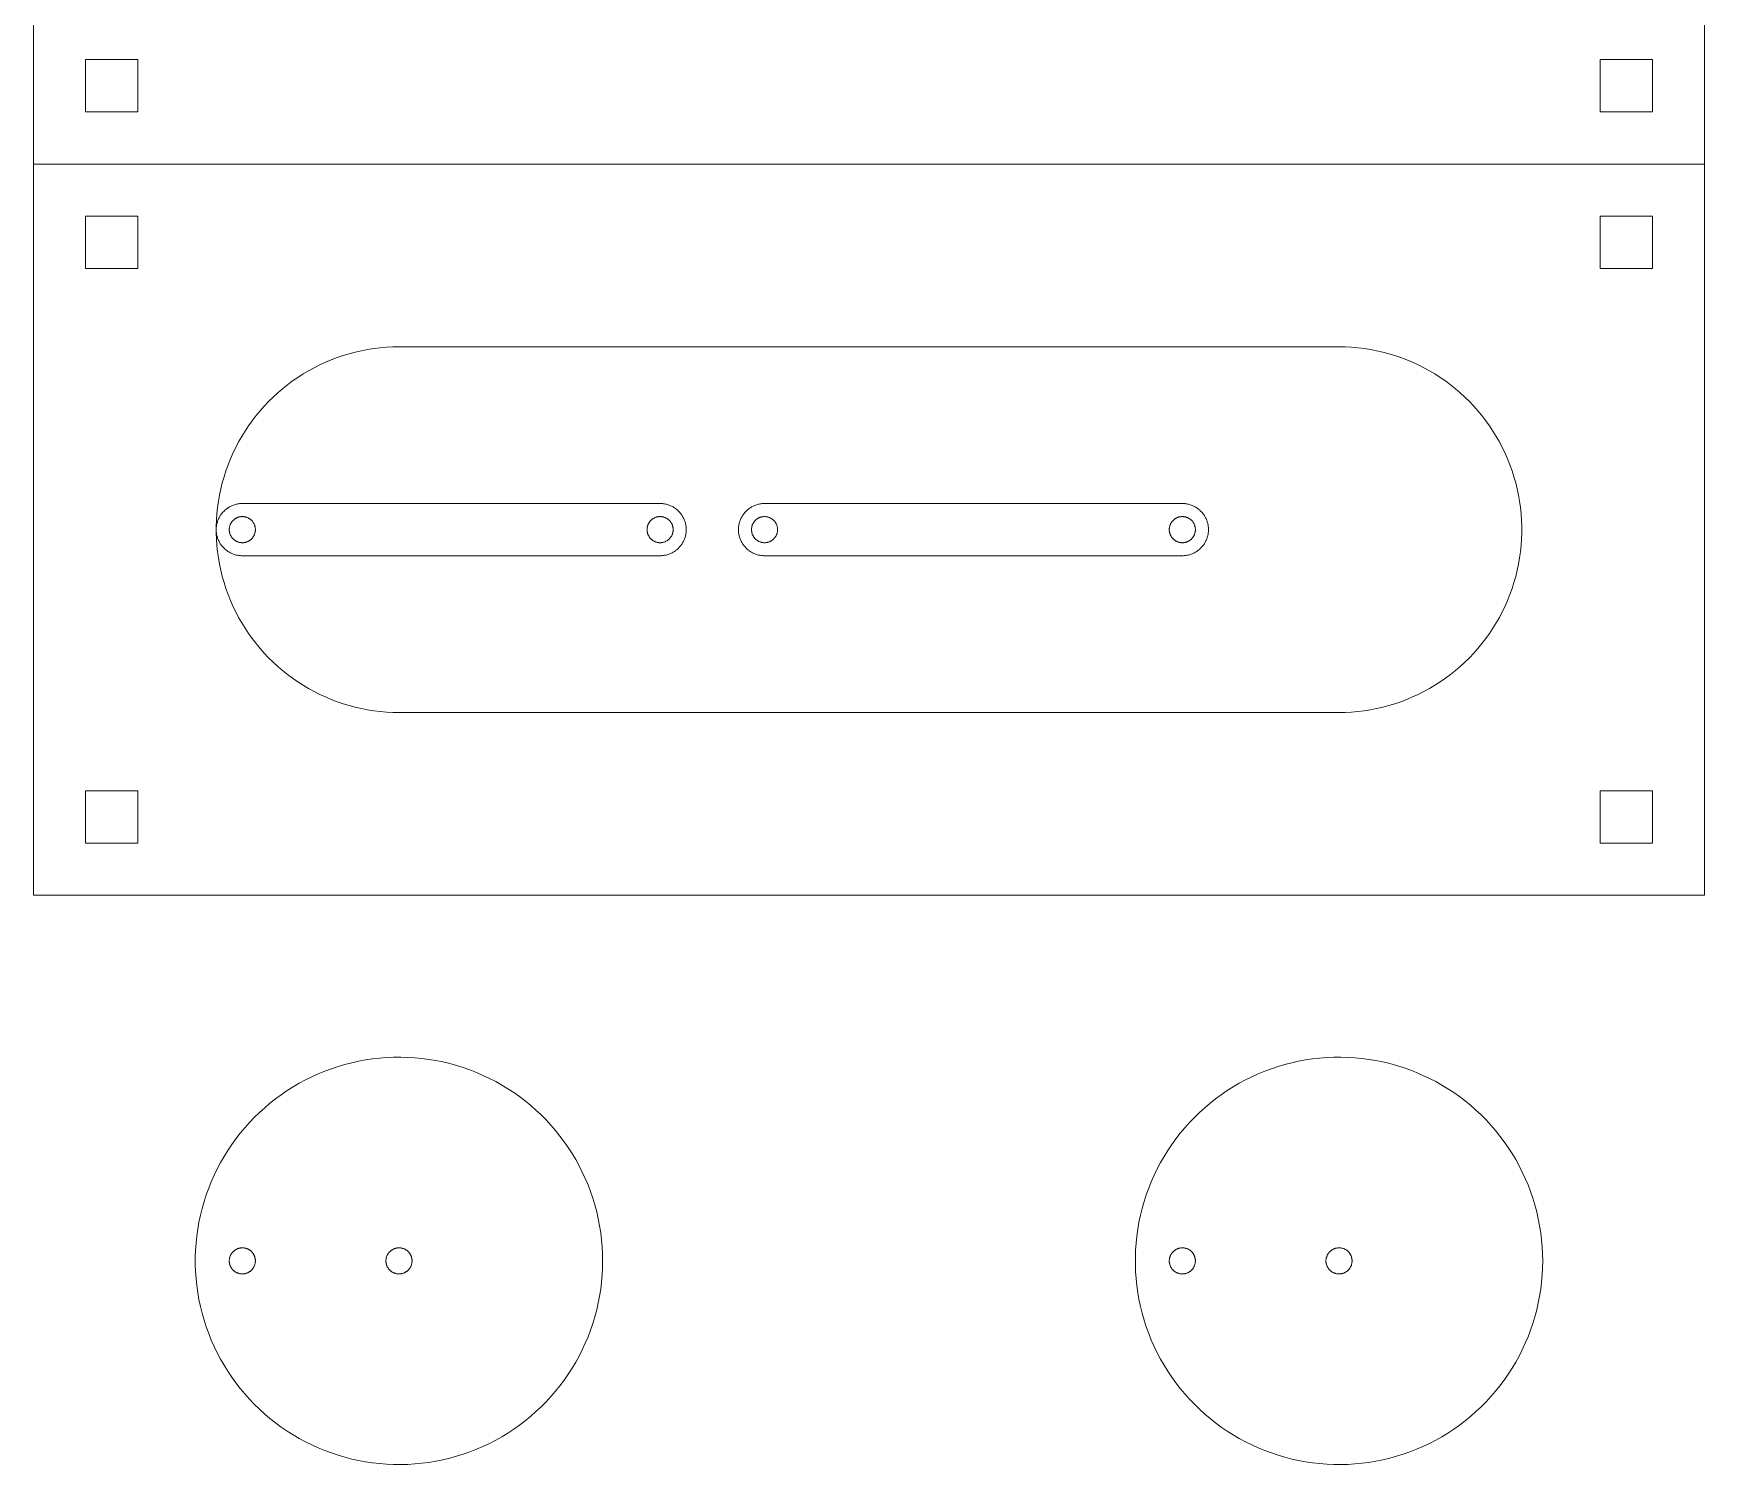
# Model space of a CAD drawing. Header units: inches. Extents: x 0 to 16, y 1.6 to 28.
# Drawn here: x 0 to 16, y 1.55 to 15.25 of the extents above; entities that cross this region are included whole.
import ezdxf

# ---------------------------------------------------------------- set-up
doc = ezdxf.new("R2010")
doc.units = ezdxf.units.IN
doc.header["$MEASUREMENT"] = 0
doc.layers.add('third$boards$flat', color=7, linetype='Continuous', true_color=0x000000)

msp = doc.modelspace()

# ---------------------------------------------------------------- linework, layer by layer
at = {"layer": 'third$boards$flat', "color": 3, "lineweight": 0}
for points in [[(0, 21), (0, 14)], [(16, 14), (16, 21)], [(0, 14), (0, 7)], [(0, 14), (16, 14)], [(16, 7), (16, 14)], [(0, 7), (16, 7)]]:
    msp.add_lwpolyline(points, dxfattribs=at)
at = {"layer": 'third$boards$flat', "lineweight": 0}
for points in [[(0.5, 14.5), (1, 14.5), (1, 15), (0.5, 15)], [(15, 14.5), (15.5, 14.5), (15.5, 15), (15, 15)], [(0.5, 13), (1, 13), (1, 13.5), (0.5, 13.5)], [(15, 13), (15.5, 13), (15.5, 13.5), (15, 13.5)], [(2.125, 10.5), (2.125, 10.504), (2.125, 10.509), (2.124, 10.513), (2.124, 10.517), (2.123, 10.522), (2.122, 10.526), (2.121, 10.53), (2.12, 10.534), (2.119, 10.538), (2.118, 10.543), (2.116, 10.547), (2.114, 10.551), (2.112, 10.555), (2.111, 10.558), (2.108, 10.562), (2.106, 10.566), (2.104, 10.57), (2.101, 10.573), (2.099, 10.577), (2.096, 10.58), (2.093, 10.583), (2.09, 10.586), (2.087, 10.59), (2.084, 10.593), (2.081, 10.595), (2.077, 10.598), (2.074, 10.601), (2.07, 10.603), (2.067, 10.606), (2.063, 10.608), (2.059, 10.61), (2.055, 10.612), (2.052, 10.614), (2.048, 10.616), (2.044, 10.617), (2.039, 10.619), (2.035, 10.62), (2.031, 10.621), (2.027, 10.622), (2.023, 10.623), (2.018, 10.624), (2.014, 10.624), (2.01, 10.625), (2.005, 10.625), (2.001, 10.625), (1.997, 10.625), (1.992, 10.625), (1.988, 10.624), (1.984, 10.624), (1.979, 10.623), (1.975, 10.623), (1.971, 10.622), (1.967, 10.621), (1.963, 10.619), (1.958, 10.618), (1.954, 10.616), (1.95, 10.615), (1.946, 10.613), (1.943, 10.611), (1.939, 10.609), (1.935, 10.607), (1.931, 10.604), (1.928, 10.602), (1.924, 10.599), (1.921, 10.597), (1.918, 10.594), (1.914, 10.591), (1.911, 10.588), (1.908, 10.585), (1.905, 10.582), (1.903, 10.578), (1.9, 10.575), (1.897, 10.571), (1.895, 10.568), (1.893, 10.564), (1.891, 10.56), (1.888, 10.556), (1.887, 10.553), (1.885, 10.549), (1.883, 10.545), (1.882, 10.54), (1.88, 10.536), (1.879, 10.532), (1.878, 10.528), (1.877, 10.524), (1.877, 10.519), (1.876, 10.515), (1.875, 10.511), (1.875, 10.507), (1.875, 10.502), (1.875, 10.498), (1.875, 10.493), (1.875, 10.489), (1.876, 10.485), (1.877, 10.481), (1.877, 10.476), (1.878, 10.472), (1.879, 10.468), (1.88, 10.464), (1.882, 10.46), (1.883, 10.455), (1.885, 10.451), (1.887, 10.447), (1.888, 10.444), (1.891, 10.44), (1.893, 10.436), (1.895, 10.432), (1.897, 10.429), (1.9, 10.425), (1.903, 10.422), (1.905, 10.418), (1.908, 10.415), (1.911, 10.412), (1.914, 10.409), (1.918, 10.406), (1.921, 10.403), (1.924, 10.401), (1.928, 10.398), (1.931, 10.396), (1.935, 10.393), (1.939, 10.391), (1.943, 10.389), (1.946, 10.387), (1.95, 10.385), (1.954, 10.384), (1.958, 10.382), (1.963, 10.381), (1.967, 10.379), (1.971, 10.378), (1.975, 10.377), (1.979, 10.377), (1.984, 10.376), (1.988, 10.376), (1.992, 10.375), (1.997, 10.375), (2.001, 10.375), (2.005, 10.375), (2.01, 10.375), (2.014, 10.376), (2.018, 10.376), (2.023, 10.377), (2.027, 10.378), (2.031, 10.379), (2.035, 10.38), (2.039, 10.381), (2.044, 10.383), (2.048, 10.384), (2.052, 10.386), (2.055, 10.388), (2.059, 10.39), (2.063, 10.392), (2.067, 10.394), (2.07, 10.397), (2.074, 10.399), (2.077, 10.402), (2.081, 10.405), (2.084, 10.407), (2.087, 10.41), (2.09, 10.414), (2.093, 10.417), (2.096, 10.42), (2.099, 10.423), (2.101, 10.427), (2.104, 10.43), (2.106, 10.434), (2.108, 10.438), (2.111, 10.442), (2.112, 10.445), (2.114, 10.449), (2.116, 10.453), (2.118, 10.457), (2.119, 10.462), (2.12, 10.466), (2.121, 10.47), (2.122, 10.474), (2.123, 10.478), (2.124, 10.483), (2.124, 10.487), (2.125, 10.491), (2.125, 10.496)], [(6.125, 10.5), (6.125, 10.504), (6.125, 10.509), (6.124, 10.513), (6.124, 10.517), (6.123, 10.522), (6.122, 10.526), (6.121, 10.53), (6.12, 10.534), (6.119, 10.538), (6.118, 10.543), (6.116, 10.547), (6.114, 10.551), (6.112, 10.555), (6.111, 10.558), (6.108, 10.562), (6.106, 10.566), (6.104, 10.57), (6.101, 10.573), (6.099, 10.577), (6.096, 10.58), (6.093, 10.583), (6.09, 10.586), (6.087, 10.59), (6.084, 10.593), (6.081, 10.595), (6.077, 10.598), (6.074, 10.601), (6.07, 10.603), (6.067, 10.606), (6.063, 10.608), (6.059, 10.61), (6.055, 10.612), (6.052, 10.614), (6.048, 10.616), (6.044, 10.617), (6.039, 10.619), (6.035, 10.62), (6.031, 10.621), (6.027, 10.622), (6.023, 10.623), (6.018, 10.624), (6.014, 10.624), (6.01, 10.625), (6.005, 10.625), (6.001, 10.625), (5.997, 10.625), (5.992, 10.625), (5.988, 10.624), (5.984, 10.624), (5.979, 10.623), (5.975, 10.623), (5.971, 10.622), (5.967, 10.621), (5.963, 10.619), (5.958, 10.618), (5.954, 10.616), (5.95, 10.615), (5.946, 10.613), (5.943, 10.611), (5.939, 10.609), (5.935, 10.607), (5.931, 10.604), (5.928, 10.602), (5.924, 10.599), (5.921, 10.597), (5.918, 10.594), (5.914, 10.591), (5.911, 10.588), (5.908, 10.585), (5.905, 10.582), (5.903, 10.578), (5.9, 10.575), (5.897, 10.571), (5.895, 10.568), (5.893, 10.564), (5.891, 10.56), (5.888, 10.556), (5.887, 10.553), (5.885, 10.549), (5.883, 10.545), (5.882, 10.54), (5.88, 10.536), (5.879, 10.532), (5.878, 10.528), (5.877, 10.524), (5.877, 10.519), (5.876, 10.515), (5.875, 10.511), (5.875, 10.507), (5.875, 10.502), (5.875, 10.498), (5.875, 10.493), (5.875, 10.489), (5.876, 10.485), (5.877, 10.481), (5.877, 10.476), (5.878, 10.472), (5.879, 10.468), (5.88, 10.464), (5.882, 10.46), (5.883, 10.455), (5.885, 10.451), (5.887, 10.447), (5.888, 10.444), (5.891, 10.44), (5.893, 10.436), (5.895, 10.432), (5.897, 10.429), (5.9, 10.425), (5.903, 10.422), (5.905, 10.418), (5.908, 10.415), (5.911, 10.412), (5.914, 10.409), (5.918, 10.406), (5.921, 10.403), (5.924, 10.401), (5.928, 10.398), (5.931, 10.396), (5.935, 10.393), (5.939, 10.391), (5.943, 10.389), (5.946, 10.387), (5.95, 10.385), (5.954, 10.384), (5.958, 10.382), (5.963, 10.381), (5.967, 10.379), (5.971, 10.378), (5.975, 10.377), (5.979, 10.377), (5.984, 10.376), (5.988, 10.376), (5.992, 10.375), (5.997, 10.375), (6.001, 10.375), (6.005, 10.375), (6.01, 10.375), (6.014, 10.376), (6.018, 10.376), (6.023, 10.377), (6.027, 10.378), (6.031, 10.379), (6.035, 10.38), (6.039, 10.381), (6.044, 10.383), (6.048, 10.384), (6.052, 10.386), (6.055, 10.388), (6.059, 10.39), (6.063, 10.392), (6.067, 10.394), (6.07, 10.397), (6.074, 10.399), (6.077, 10.402), (6.081, 10.405), (6.084, 10.407), (6.087, 10.41), (6.09, 10.414), (6.093, 10.417), (6.096, 10.42), (6.099, 10.423), (6.101, 10.427), (6.104, 10.43), (6.106, 10.434), (6.108, 10.438), (6.111, 10.442), (6.112, 10.445), (6.114, 10.449), (6.116, 10.453), (6.118, 10.457), (6.119, 10.462), (6.12, 10.466), (6.121, 10.47), (6.122, 10.474), (6.123, 10.478), (6.124, 10.483), (6.124, 10.487), (6.125, 10.491), (6.125, 10.496)], [(7.125, 10.5), (7.125, 10.504), (7.125, 10.509), (7.124, 10.513), (7.124, 10.517), (7.123, 10.522), (7.122, 10.526), (7.121, 10.53), (7.12, 10.534), (7.119, 10.538), (7.118, 10.543), (7.116, 10.547), (7.114, 10.551), (7.112, 10.555), (7.111, 10.558), (7.108, 10.562), (7.106, 10.566), (7.104, 10.57), (7.101, 10.573), (7.099, 10.577), (7.096, 10.58), (7.093, 10.583), (7.09, 10.586), (7.087, 10.59), (7.084, 10.593), (7.081, 10.595), (7.077, 10.598), (7.074, 10.601), (7.07, 10.603), (7.067, 10.606), (7.063, 10.608), (7.059, 10.61), (7.055, 10.612), (7.052, 10.614), (7.048, 10.616), (7.044, 10.617), (7.039, 10.619), (7.035, 10.62), (7.031, 10.621), (7.027, 10.622), (7.023, 10.623), (7.018, 10.624), (7.014, 10.624), (7.01, 10.625), (7.005, 10.625), (7.001, 10.625), (6.997, 10.625), (6.992, 10.625), (6.988, 10.624), (6.984, 10.624), (6.979, 10.623), (6.975, 10.623), (6.971, 10.622), (6.967, 10.621), (6.963, 10.619), (6.958, 10.618), (6.954, 10.616), (6.95, 10.615), (6.946, 10.613), (6.943, 10.611), (6.939, 10.609), (6.935, 10.607), (6.931, 10.604), (6.928, 10.602), (6.924, 10.599), (6.921, 10.597), (6.918, 10.594), (6.914, 10.591), (6.911, 10.588), (6.908, 10.585), (6.905, 10.582), (6.903, 10.578), (6.9, 10.575), (6.897, 10.571), (6.895, 10.568), (6.893, 10.564), (6.891, 10.56), (6.888, 10.556), (6.887, 10.553), (6.885, 10.549), (6.883, 10.545), (6.882, 10.54), (6.88, 10.536), (6.879, 10.532), (6.878, 10.528), (6.877, 10.524), (6.877, 10.519), (6.876, 10.515), (6.875, 10.511), (6.875, 10.507), (6.875, 10.502), (6.875, 10.498), (6.875, 10.493), (6.875, 10.489), (6.876, 10.485), (6.877, 10.481), (6.877, 10.476), (6.878, 10.472), (6.879, 10.468), (6.88, 10.464), (6.882, 10.46), (6.883, 10.455), (6.885, 10.451), (6.887, 10.447), (6.888, 10.444), (6.891, 10.44), (6.893, 10.436), (6.895, 10.432), (6.897, 10.429), (6.9, 10.425), (6.903, 10.422), (6.905, 10.418), (6.908, 10.415), (6.911, 10.412), (6.914, 10.409), (6.918, 10.406), (6.921, 10.403), (6.924, 10.401), (6.928, 10.398), (6.931, 10.396), (6.935, 10.393), (6.939, 10.391), (6.943, 10.389), (6.946, 10.387), (6.95, 10.385), (6.954, 10.384), (6.958, 10.382), (6.963, 10.381), (6.967, 10.379), (6.971, 10.378), (6.975, 10.377), (6.979, 10.377), (6.984, 10.376), (6.988, 10.376), (6.992, 10.375), (6.997, 10.375), (7.001, 10.375), (7.005, 10.375), (7.01, 10.375), (7.014, 10.376), (7.018, 10.376), (7.023, 10.377), (7.027, 10.378), (7.031, 10.379), (7.035, 10.38), (7.039, 10.381), (7.044, 10.383), (7.048, 10.384), (7.052, 10.386), (7.055, 10.388), (7.059, 10.39), (7.063, 10.392), (7.067, 10.394), (7.07, 10.397), (7.074, 10.399), (7.077, 10.402), (7.081, 10.405), (7.084, 10.407), (7.087, 10.41), (7.09, 10.414), (7.093, 10.417), (7.096, 10.42), (7.099, 10.423), (7.101, 10.427), (7.104, 10.43), (7.106, 10.434), (7.108, 10.438), (7.111, 10.442), (7.112, 10.445), (7.114, 10.449), (7.116, 10.453), (7.118, 10.457), (7.119, 10.462), (7.12, 10.466), (7.121, 10.47), (7.122, 10.474), (7.123, 10.478), (7.124, 10.483), (7.124, 10.487), (7.125, 10.491), (7.125, 10.496)], [(11.125, 10.5), (11.125, 10.504), (11.125, 10.509), (11.124, 10.513), (11.124, 10.517), (11.123, 10.522), (11.122, 10.526), (11.121, 10.53), (11.12, 10.534), (11.119, 10.538), (11.118, 10.543), (11.116, 10.547), (11.114, 10.551), (11.112, 10.555), (11.111, 10.558), (11.108, 10.562), (11.106, 10.566), (11.104, 10.57), (11.101, 10.573), (11.099, 10.577), (11.096, 10.58), (11.093, 10.583), (11.09, 10.586), (11.087, 10.59), (11.084, 10.593), (11.081, 10.595), (11.077, 10.598), (11.074, 10.601), (11.07, 10.603), (11.067, 10.606), (11.063, 10.608), (11.059, 10.61), (11.055, 10.612), (11.052, 10.614), (11.048, 10.616), (11.044, 10.617), (11.039, 10.619), (11.035, 10.62), (11.031, 10.621), (11.027, 10.622), (11.023, 10.623), (11.018, 10.624), (11.014, 10.624), (11.01, 10.625), (11.005, 10.625), (11.001, 10.625), (10.997, 10.625), (10.992, 10.625), (10.988, 10.624), (10.984, 10.624), (10.979, 10.623), (10.975, 10.623), (10.971, 10.622), (10.967, 10.621), (10.963, 10.619), (10.958, 10.618), (10.954, 10.616), (10.95, 10.615), (10.946, 10.613), (10.943, 10.611), (10.939, 10.609), (10.935, 10.607), (10.931, 10.604), (10.928, 10.602), (10.924, 10.599), (10.921, 10.597), (10.918, 10.594), (10.914, 10.591), (10.911, 10.588), (10.908, 10.585), (10.905, 10.582), (10.903, 10.578), (10.9, 10.575), (10.897, 10.571), (10.895, 10.568), (10.893, 10.564), (10.891, 10.56), (10.888, 10.556), (10.887, 10.553), (10.885, 10.549), (10.883, 10.545), (10.882, 10.54), (10.88, 10.536), (10.879, 10.532), (10.878, 10.528), (10.877, 10.524), (10.877, 10.519), (10.876, 10.515), (10.875, 10.511), (10.875, 10.507), (10.875, 10.502), (10.875, 10.498), (10.875, 10.493), (10.875, 10.489), (10.876, 10.485), (10.877, 10.481), (10.877, 10.476), (10.878, 10.472), (10.879, 10.468), (10.88, 10.464), (10.882, 10.46), (10.883, 10.455), (10.885, 10.451), (10.887, 10.447), (10.888, 10.444), (10.891, 10.44), (10.893, 10.436), (10.895, 10.432), (10.897, 10.429), (10.9, 10.425), (10.903, 10.422), (10.905, 10.418), (10.908, 10.415), (10.911, 10.412), (10.914, 10.409), (10.918, 10.406), (10.921, 10.403), (10.924, 10.401), (10.928, 10.398), (10.931, 10.396), (10.935, 10.393), (10.939, 10.391), (10.943, 10.389), (10.946, 10.387), (10.95, 10.385), (10.954, 10.384), (10.958, 10.382), (10.963, 10.381), (10.967, 10.379), (10.971, 10.378), (10.975, 10.377), (10.979, 10.377), (10.984, 10.376), (10.988, 10.376), (10.992, 10.375), (10.997, 10.375), (11.001, 10.375), (11.005, 10.375), (11.01, 10.375), (11.014, 10.376), (11.018, 10.376), (11.023, 10.377), (11.027, 10.378), (11.031, 10.379), (11.035, 10.38), (11.039, 10.381), (11.044, 10.383), (11.048, 10.384), (11.052, 10.386), (11.055, 10.388), (11.059, 10.39), (11.063, 10.392), (11.067, 10.394), (11.07, 10.397), (11.074, 10.399), (11.077, 10.402), (11.081, 10.405), (11.084, 10.407), (11.087, 10.41), (11.09, 10.414), (11.093, 10.417), (11.096, 10.42), (11.099, 10.423), (11.101, 10.427), (11.104, 10.43), (11.106, 10.434), (11.108, 10.438), (11.111, 10.442), (11.112, 10.445), (11.114, 10.449), (11.116, 10.453), (11.118, 10.457), (11.119, 10.462), (11.12, 10.466), (11.121, 10.47), (11.122, 10.474), (11.123, 10.478), (11.124, 10.483), (11.124, 10.487), (11.125, 10.491), (11.125, 10.496)], [(0.5, 7.5), (1, 7.5), (1, 8), (0.5, 8)], [(15, 7.5), (15.5, 7.5), (15.5, 8), (15, 8)], [(5.45, 3.5), (5.449, 3.568), (5.445, 3.635), (5.439, 3.703), (5.431, 3.77), (5.421, 3.837), (5.408, 3.903), (5.393, 3.969), (5.375, 4.035), (5.356, 4.099), (5.334, 4.163), (5.31, 4.227), (5.283, 4.289), (5.255, 4.35), (5.224, 4.411), (5.192, 4.47), (5.157, 4.528), (5.12, 4.585), (5.082, 4.641), (5.041, 4.695), (4.999, 4.748), (4.954, 4.799), (4.908, 4.849), (4.861, 4.897), (4.811, 4.943), (4.761, 4.988), (4.708, 5.031), (4.654, 5.072), (4.599, 5.111), (4.543, 5.148), (4.485, 5.183), (4.426, 5.216), (4.366, 5.247), (4.304, 5.276), (4.242, 5.303), (4.179, 5.328), (4.115, 5.35), (4.051, 5.371), (3.986, 5.389), (3.92, 5.404), (3.853, 5.418), (3.787, 5.429), (3.72, 5.438), (3.652, 5.444), (3.585, 5.448), (3.517, 5.45), (3.449, 5.449), (3.382, 5.446), (3.314, 5.441), (3.247, 5.434), (3.18, 5.424), (3.113, 5.411), (3.047, 5.397), (2.982, 5.38), (2.917, 5.361), (2.853, 5.339), (2.789, 5.316), (2.726, 5.29), (2.665, 5.262), (2.604, 5.232), (2.545, 5.2), (2.486, 5.166), (2.429, 5.13), (2.373, 5.091), (2.319, 5.051), (2.265, 5.009), (2.214, 4.966), (2.164, 4.92), (2.115, 4.873), (2.068, 4.824), (2.023, 4.773), (1.98, 4.721), (1.938, 4.668), (1.899, 4.613), (1.861, 4.557), (1.826, 4.499), (1.792, 4.441), (1.76, 4.381), (1.731, 4.32), (1.703, 4.258), (1.678, 4.195), (1.655, 4.131), (1.634, 4.067), (1.616, 4.002), (1.599, 3.936), (1.585, 3.87), (1.574, 3.803), (1.564, 3.736), (1.557, 3.669), (1.553, 3.601), (1.55, 3.534), (1.55, 3.466), (1.553, 3.399), (1.557, 3.331), (1.564, 3.264), (1.574, 3.197), (1.585, 3.13), (1.599, 3.064), (1.616, 2.998), (1.634, 2.933), (1.655, 2.869), (1.678, 2.805), (1.703, 2.742), (1.731, 2.68), (1.76, 2.619), (1.792, 2.559), (1.826, 2.501), (1.861, 2.443), (1.899, 2.387), (1.938, 2.332), (1.98, 2.279), (2.023, 2.227), (2.068, 2.176), (2.115, 2.127), (2.164, 2.08), (2.214, 2.034), (2.265, 1.991), (2.319, 1.949), (2.373, 1.909), (2.429, 1.87), (2.486, 1.834), (2.545, 1.8), (2.604, 1.768), (2.665, 1.738), (2.726, 1.71), (2.789, 1.684), (2.853, 1.661), (2.917, 1.639), (2.982, 1.62), (3.047, 1.603), (3.113, 1.589), (3.18, 1.576), (3.247, 1.566), (3.314, 1.559), (3.382, 1.554), (3.449, 1.551), (3.517, 1.55), (3.585, 1.552), (3.652, 1.556), (3.72, 1.562), (3.787, 1.571), (3.853, 1.582), (3.92, 1.596), (3.986, 1.611), (4.051, 1.629), (4.115, 1.65), (4.179, 1.672), (4.242, 1.697), (4.304, 1.724), (4.366, 1.753), (4.426, 1.784), (4.485, 1.817), (4.543, 1.852), (4.599, 1.889), (4.654, 1.928), (4.708, 1.969), (4.761, 2.012), (4.811, 2.057), (4.861, 2.103), (4.908, 2.151), (4.954, 2.201), (4.999, 2.252), (5.041, 2.305), (5.082, 2.359), (5.12, 2.415), (5.157, 2.472), (5.192, 2.53), (5.224, 2.589), (5.255, 2.65), (5.283, 2.711), (5.31, 2.773), (5.334, 2.837), (5.356, 2.901), (5.375, 2.965), (5.393, 3.031), (5.408, 3.097), (5.421, 3.163), (5.431, 3.23), (5.439, 3.297), (5.445, 3.365), (5.449, 3.432)], [(14.45, 3.5), (14.449, 3.568), (14.445, 3.635), (14.439, 3.703), (14.431, 3.77), (14.421, 3.837), (14.408, 3.903), (14.393, 3.969), (14.375, 4.035), (14.356, 4.099), (14.334, 4.163), (14.31, 4.227), (14.283, 4.289), (14.255, 4.35), (14.224, 4.411), (14.192, 4.47), (14.157, 4.528), (14.12, 4.585), (14.082, 4.641), (14.041, 4.695), (13.999, 4.748), (13.954, 4.799), (13.908, 4.849), (13.861, 4.897), (13.811, 4.943), (13.761, 4.988), (13.708, 5.031), (13.654, 5.072), (13.599, 5.111), (13.543, 5.148), (13.485, 5.183), (13.426, 5.216), (13.366, 5.247), (13.304, 5.276), (13.242, 5.303), (13.179, 5.328), (13.115, 5.35), (13.051, 5.371), (12.986, 5.389), (12.92, 5.404), (12.853, 5.418), (12.787, 5.429), (12.72, 5.438), (12.652, 5.444), (12.585, 5.448), (12.517, 5.45), (12.449, 5.449), (12.382, 5.446), (12.314, 5.441), (12.247, 5.434), (12.18, 5.424), (12.113, 5.411), (12.047, 5.397), (11.982, 5.38), (11.917, 5.361), (11.853, 5.339), (11.789, 5.316), (11.726, 5.29), (11.665, 5.262), (11.604, 5.232), (11.545, 5.2), (11.486, 5.166), (11.429, 5.13), (11.373, 5.091), (11.319, 5.051), (11.265, 5.009), (11.214, 4.966), (11.164, 4.92), (11.115, 4.873), (11.068, 4.824), (11.023, 4.773), (10.98, 4.721), (10.938, 4.668), (10.899, 4.613), (10.861, 4.557), (10.826, 4.499), (10.792, 4.441), (10.76, 4.381), (10.731, 4.32), (10.703, 4.258), (10.678, 4.195), (10.655, 4.131), (10.634, 4.067), (10.616, 4.002), (10.599, 3.936), (10.585, 3.87), (10.574, 3.803), (10.564, 3.736), (10.557, 3.669), (10.553, 3.601), (10.55, 3.534), (10.55, 3.466), (10.553, 3.399), (10.557, 3.331), (10.564, 3.264), (10.574, 3.197), (10.585, 3.13), (10.599, 3.064), (10.616, 2.998), (10.634, 2.933), (10.655, 2.869), (10.678, 2.805), (10.703, 2.742), (10.731, 2.68), (10.76, 2.619), (10.792, 2.559), (10.826, 2.501), (10.861, 2.443), (10.899, 2.387), (10.938, 2.332), (10.98, 2.279), (11.023, 2.227), (11.068, 2.176), (11.115, 2.127), (11.164, 2.08), (11.214, 2.034), (11.265, 1.991), (11.319, 1.949), (11.373, 1.909), (11.429, 1.87), (11.486, 1.834), (11.545, 1.8), (11.604, 1.768), (11.665, 1.738), (11.726, 1.71), (11.789, 1.684), (11.853, 1.661), (11.917, 1.639), (11.982, 1.62), (12.047, 1.603), (12.113, 1.589), (12.18, 1.576), (12.247, 1.566), (12.314, 1.559), (12.382, 1.554), (12.449, 1.551), (12.517, 1.55), (12.585, 1.552), (12.652, 1.556), (12.72, 1.562), (12.787, 1.571), (12.853, 1.582), (12.92, 1.596), (12.986, 1.611), (13.051, 1.629), (13.115, 1.65), (13.179, 1.672), (13.242, 1.697), (13.304, 1.724), (13.366, 1.753), (13.426, 1.784), (13.485, 1.817), (13.543, 1.852), (13.599, 1.889), (13.654, 1.928), (13.708, 1.969), (13.761, 2.012), (13.811, 2.057), (13.861, 2.103), (13.908, 2.151), (13.954, 2.201), (13.999, 2.252), (14.041, 2.305), (14.082, 2.359), (14.12, 2.415), (14.157, 2.472), (14.192, 2.53), (14.224, 2.589), (14.255, 2.65), (14.283, 2.711), (14.31, 2.773), (14.334, 2.837), (14.356, 2.901), (14.375, 2.965), (14.393, 3.031), (14.408, 3.097), (14.421, 3.163), (14.431, 3.23), (14.439, 3.297), (14.445, 3.365), (14.449, 3.432)], [(2.125, 3.5), (2.125, 3.504), (2.125, 3.509), (2.124, 3.513), (2.124, 3.517), (2.123, 3.522), (2.122, 3.526), (2.121, 3.53), (2.12, 3.534), (2.119, 3.538), (2.118, 3.543), (2.116, 3.547), (2.114, 3.551), (2.112, 3.555), (2.111, 3.558), (2.108, 3.562), (2.106, 3.566), (2.104, 3.57), (2.101, 3.573), (2.099, 3.577), (2.096, 3.58), (2.093, 3.583), (2.09, 3.586), (2.087, 3.59), (2.084, 3.593), (2.081, 3.595), (2.077, 3.598), (2.074, 3.601), (2.07, 3.603), (2.067, 3.606), (2.063, 3.608), (2.059, 3.61), (2.055, 3.612), (2.052, 3.614), (2.048, 3.616), (2.044, 3.617), (2.039, 3.619), (2.035, 3.62), (2.031, 3.621), (2.027, 3.622), (2.023, 3.623), (2.018, 3.624), (2.014, 3.624), (2.01, 3.625), (2.005, 3.625), (2.001, 3.625), (1.997, 3.625), (1.992, 3.625), (1.988, 3.624), (1.984, 3.624), (1.979, 3.623), (1.975, 3.623), (1.971, 3.622), (1.967, 3.621), (1.963, 3.619), (1.958, 3.618), (1.954, 3.616), (1.95, 3.615), (1.946, 3.613), (1.943, 3.611), (1.939, 3.609), (1.935, 3.607), (1.931, 3.604), (1.928, 3.602), (1.924, 3.599), (1.921, 3.597), (1.918, 3.594), (1.914, 3.591), (1.911, 3.588), (1.908, 3.585), (1.905, 3.582), (1.903, 3.578), (1.9, 3.575), (1.897, 3.571), (1.895, 3.568), (1.893, 3.564), (1.891, 3.56), (1.888, 3.556), (1.887, 3.553), (1.885, 3.549), (1.883, 3.545), (1.882, 3.54), (1.88, 3.536), (1.879, 3.532), (1.878, 3.528), (1.877, 3.524), (1.877, 3.519), (1.876, 3.515), (1.875, 3.511), (1.875, 3.507), (1.875, 3.502), (1.875, 3.498), (1.875, 3.493), (1.875, 3.489), (1.876, 3.485), (1.877, 3.481), (1.877, 3.476), (1.878, 3.472), (1.879, 3.468), (1.88, 3.464), (1.882, 3.46), (1.883, 3.455), (1.885, 3.451), (1.887, 3.447), (1.888, 3.444), (1.891, 3.44), (1.893, 3.436), (1.895, 3.432), (1.897, 3.429), (1.9, 3.425), (1.903, 3.422), (1.905, 3.418), (1.908, 3.415), (1.911, 3.412), (1.914, 3.409), (1.918, 3.406), (1.921, 3.403), (1.924, 3.401), (1.928, 3.398), (1.931, 3.396), (1.935, 3.393), (1.939, 3.391), (1.943, 3.389), (1.946, 3.387), (1.95, 3.385), (1.954, 3.384), (1.958, 3.382), (1.963, 3.381), (1.967, 3.379), (1.971, 3.378), (1.975, 3.377), (1.979, 3.377), (1.984, 3.376), (1.988, 3.376), (1.992, 3.375), (1.997, 3.375), (2.001, 3.375), (2.005, 3.375), (2.01, 3.375), (2.014, 3.376), (2.018, 3.376), (2.023, 3.377), (2.027, 3.378), (2.031, 3.379), (2.035, 3.38), (2.039, 3.381), (2.044, 3.383), (2.048, 3.384), (2.052, 3.386), (2.055, 3.388), (2.059, 3.39), (2.063, 3.392), (2.067, 3.394), (2.07, 3.397), (2.074, 3.399), (2.077, 3.402), (2.081, 3.405), (2.084, 3.407), (2.087, 3.41), (2.09, 3.414), (2.093, 3.417), (2.096, 3.42), (2.099, 3.423), (2.101, 3.427), (2.104, 3.43), (2.106, 3.434), (2.108, 3.438), (2.111, 3.442), (2.112, 3.445), (2.114, 3.449), (2.116, 3.453), (2.118, 3.457), (2.119, 3.462), (2.12, 3.466), (2.121, 3.47), (2.122, 3.474), (2.123, 3.478), (2.124, 3.483), (2.124, 3.487), (2.125, 3.491), (2.125, 3.496)], [(3.625, 3.5), (3.625, 3.504), (3.625, 3.509), (3.624, 3.513), (3.624, 3.517), (3.623, 3.522), (3.622, 3.526), (3.621, 3.53), (3.62, 3.534), (3.619, 3.538), (3.618, 3.543), (3.616, 3.547), (3.614, 3.551), (3.612, 3.555), (3.611, 3.558), (3.608, 3.562), (3.606, 3.566), (3.604, 3.57), (3.601, 3.573), (3.599, 3.577), (3.596, 3.58), (3.593, 3.583), (3.59, 3.586), (3.587, 3.59), (3.584, 3.593), (3.581, 3.595), (3.577, 3.598), (3.574, 3.601), (3.57, 3.603), (3.567, 3.606), (3.563, 3.608), (3.559, 3.61), (3.555, 3.612), (3.552, 3.614), (3.548, 3.616), (3.544, 3.617), (3.539, 3.619), (3.535, 3.62), (3.531, 3.621), (3.527, 3.622), (3.523, 3.623), (3.518, 3.624), (3.514, 3.624), (3.51, 3.625), (3.505, 3.625), (3.501, 3.625), (3.497, 3.625), (3.492, 3.625), (3.488, 3.624), (3.484, 3.624), (3.479, 3.623), (3.475, 3.623), (3.471, 3.622), (3.467, 3.621), (3.463, 3.619), (3.458, 3.618), (3.454, 3.616), (3.45, 3.615), (3.446, 3.613), (3.443, 3.611), (3.439, 3.609), (3.435, 3.607), (3.431, 3.604), (3.428, 3.602), (3.424, 3.599), (3.421, 3.597), (3.418, 3.594), (3.414, 3.591), (3.411, 3.588), (3.408, 3.585), (3.405, 3.582), (3.403, 3.578), (3.4, 3.575), (3.397, 3.571), (3.395, 3.568), (3.393, 3.564), (3.391, 3.56), (3.388, 3.556), (3.387, 3.553), (3.385, 3.549), (3.383, 3.545), (3.382, 3.54), (3.38, 3.536), (3.379, 3.532), (3.378, 3.528), (3.377, 3.524), (3.377, 3.519), (3.376, 3.515), (3.375, 3.511), (3.375, 3.507), (3.375, 3.502), (3.375, 3.498), (3.375, 3.493), (3.375, 3.489), (3.376, 3.485), (3.377, 3.481), (3.377, 3.476), (3.378, 3.472), (3.379, 3.468), (3.38, 3.464), (3.382, 3.46), (3.383, 3.455), (3.385, 3.451), (3.387, 3.447), (3.388, 3.444), (3.391, 3.44), (3.393, 3.436), (3.395, 3.432), (3.397, 3.429), (3.4, 3.425), (3.403, 3.422), (3.405, 3.418), (3.408, 3.415), (3.411, 3.412), (3.414, 3.409), (3.418, 3.406), (3.421, 3.403), (3.424, 3.401), (3.428, 3.398), (3.431, 3.396), (3.435, 3.393), (3.439, 3.391), (3.443, 3.389), (3.446, 3.387), (3.45, 3.385), (3.454, 3.384), (3.458, 3.382), (3.463, 3.381), (3.467, 3.379), (3.471, 3.378), (3.475, 3.377), (3.479, 3.377), (3.484, 3.376), (3.488, 3.376), (3.492, 3.375), (3.497, 3.375), (3.501, 3.375), (3.505, 3.375), (3.51, 3.375), (3.514, 3.376), (3.518, 3.376), (3.523, 3.377), (3.527, 3.378), (3.531, 3.379), (3.535, 3.38), (3.539, 3.381), (3.544, 3.383), (3.548, 3.384), (3.552, 3.386), (3.555, 3.388), (3.559, 3.39), (3.563, 3.392), (3.567, 3.394), (3.57, 3.397), (3.574, 3.399), (3.577, 3.402), (3.581, 3.405), (3.584, 3.407), (3.587, 3.41), (3.59, 3.414), (3.593, 3.417), (3.596, 3.42), (3.599, 3.423), (3.601, 3.427), (3.604, 3.43), (3.606, 3.434), (3.608, 3.438), (3.611, 3.442), (3.612, 3.445), (3.614, 3.449), (3.616, 3.453), (3.618, 3.457), (3.619, 3.462), (3.62, 3.466), (3.621, 3.47), (3.622, 3.474), (3.623, 3.478), (3.624, 3.483), (3.624, 3.487), (3.625, 3.491), (3.625, 3.496)], [(11.125, 3.5), (11.125, 3.504), (11.125, 3.509), (11.124, 3.513), (11.124, 3.517), (11.123, 3.522), (11.122, 3.526), (11.121, 3.53), (11.12, 3.534), (11.119, 3.538), (11.118, 3.543), (11.116, 3.547), (11.114, 3.551), (11.112, 3.555), (11.111, 3.558), (11.108, 3.562), (11.106, 3.566), (11.104, 3.57), (11.101, 3.573), (11.099, 3.577), (11.096, 3.58), (11.093, 3.583), (11.09, 3.586), (11.087, 3.59), (11.084, 3.593), (11.081, 3.595), (11.077, 3.598), (11.074, 3.601), (11.07, 3.603), (11.067, 3.606), (11.063, 3.608), (11.059, 3.61), (11.055, 3.612), (11.052, 3.614), (11.048, 3.616), (11.044, 3.617), (11.039, 3.619), (11.035, 3.62), (11.031, 3.621), (11.027, 3.622), (11.023, 3.623), (11.018, 3.624), (11.014, 3.624), (11.01, 3.625), (11.005, 3.625), (11.001, 3.625), (10.997, 3.625), (10.992, 3.625), (10.988, 3.624), (10.984, 3.624), (10.979, 3.623), (10.975, 3.623), (10.971, 3.622), (10.967, 3.621), (10.963, 3.619), (10.958, 3.618), (10.954, 3.616), (10.95, 3.615), (10.946, 3.613), (10.943, 3.611), (10.939, 3.609), (10.935, 3.607), (10.931, 3.604), (10.928, 3.602), (10.924, 3.599), (10.921, 3.597), (10.918, 3.594), (10.914, 3.591), (10.911, 3.588), (10.908, 3.585), (10.905, 3.582), (10.903, 3.578), (10.9, 3.575), (10.897, 3.571), (10.895, 3.568), (10.893, 3.564), (10.891, 3.56), (10.888, 3.556), (10.887, 3.553), (10.885, 3.549), (10.883, 3.545), (10.882, 3.54), (10.88, 3.536), (10.879, 3.532), (10.878, 3.528), (10.877, 3.524), (10.877, 3.519), (10.876, 3.515), (10.875, 3.511), (10.875, 3.507), (10.875, 3.502), (10.875, 3.498), (10.875, 3.493), (10.875, 3.489), (10.876, 3.485), (10.877, 3.481), (10.877, 3.476), (10.878, 3.472), (10.879, 3.468), (10.88, 3.464), (10.882, 3.46), (10.883, 3.455), (10.885, 3.451), (10.887, 3.447), (10.888, 3.444), (10.891, 3.44), (10.893, 3.436), (10.895, 3.432), (10.897, 3.429), (10.9, 3.425), (10.903, 3.422), (10.905, 3.418), (10.908, 3.415), (10.911, 3.412), (10.914, 3.409), (10.918, 3.406), (10.921, 3.403), (10.924, 3.401), (10.928, 3.398), (10.931, 3.396), (10.935, 3.393), (10.939, 3.391), (10.943, 3.389), (10.946, 3.387), (10.95, 3.385), (10.954, 3.384), (10.958, 3.382), (10.963, 3.381), (10.967, 3.379), (10.971, 3.378), (10.975, 3.377), (10.979, 3.377), (10.984, 3.376), (10.988, 3.376), (10.992, 3.375), (10.997, 3.375), (11.001, 3.375), (11.005, 3.375), (11.01, 3.375), (11.014, 3.376), (11.018, 3.376), (11.023, 3.377), (11.027, 3.378), (11.031, 3.379), (11.035, 3.38), (11.039, 3.381), (11.044, 3.383), (11.048, 3.384), (11.052, 3.386), (11.055, 3.388), (11.059, 3.39), (11.063, 3.392), (11.067, 3.394), (11.07, 3.397), (11.074, 3.399), (11.077, 3.402), (11.081, 3.405), (11.084, 3.407), (11.087, 3.41), (11.09, 3.414), (11.093, 3.417), (11.096, 3.42), (11.099, 3.423), (11.101, 3.427), (11.104, 3.43), (11.106, 3.434), (11.108, 3.438), (11.111, 3.442), (11.112, 3.445), (11.114, 3.449), (11.116, 3.453), (11.118, 3.457), (11.119, 3.462), (11.12, 3.466), (11.121, 3.47), (11.122, 3.474), (11.123, 3.478), (11.124, 3.483), (11.124, 3.487), (11.125, 3.491), (11.125, 3.496)], [(12.625, 3.5), (12.625, 3.504), (12.625, 3.509), (12.624, 3.513), (12.624, 3.517), (12.623, 3.522), (12.622, 3.526), (12.621, 3.53), (12.62, 3.534), (12.619, 3.538), (12.618, 3.543), (12.616, 3.547), (12.614, 3.551), (12.612, 3.555), (12.611, 3.558), (12.608, 3.562), (12.606, 3.566), (12.604, 3.57), (12.601, 3.573), (12.599, 3.577), (12.596, 3.58), (12.593, 3.583), (12.59, 3.586), (12.587, 3.59), (12.584, 3.593), (12.581, 3.595), (12.577, 3.598), (12.574, 3.601), (12.57, 3.603), (12.567, 3.606), (12.563, 3.608), (12.559, 3.61), (12.555, 3.612), (12.552, 3.614), (12.548, 3.616), (12.544, 3.617), (12.539, 3.619), (12.535, 3.62), (12.531, 3.621), (12.527, 3.622), (12.523, 3.623), (12.518, 3.624), (12.514, 3.624), (12.51, 3.625), (12.505, 3.625), (12.501, 3.625), (12.497, 3.625), (12.492, 3.625), (12.488, 3.624), (12.484, 3.624), (12.479, 3.623), (12.475, 3.623), (12.471, 3.622), (12.467, 3.621), (12.463, 3.619), (12.458, 3.618), (12.454, 3.616), (12.45, 3.615), (12.446, 3.613), (12.443, 3.611), (12.439, 3.609), (12.435, 3.607), (12.431, 3.604), (12.428, 3.602), (12.424, 3.599), (12.421, 3.597), (12.418, 3.594), (12.414, 3.591), (12.411, 3.588), (12.408, 3.585), (12.405, 3.582), (12.403, 3.578), (12.4, 3.575), (12.397, 3.571), (12.395, 3.568), (12.393, 3.564), (12.391, 3.56), (12.388, 3.556), (12.387, 3.553), (12.385, 3.549), (12.383, 3.545), (12.382, 3.54), (12.38, 3.536), (12.379, 3.532), (12.378, 3.528), (12.377, 3.524), (12.377, 3.519), (12.376, 3.515), (12.375, 3.511), (12.375, 3.507), (12.375, 3.502), (12.375, 3.498), (12.375, 3.493), (12.375, 3.489), (12.376, 3.485), (12.377, 3.481), (12.377, 3.476), (12.378, 3.472), (12.379, 3.468), (12.38, 3.464), (12.382, 3.46), (12.383, 3.455), (12.385, 3.451), (12.387, 3.447), (12.388, 3.444), (12.391, 3.44), (12.393, 3.436), (12.395, 3.432), (12.397, 3.429), (12.4, 3.425), (12.403, 3.422), (12.405, 3.418), (12.408, 3.415), (12.411, 3.412), (12.414, 3.409), (12.418, 3.406), (12.421, 3.403), (12.424, 3.401), (12.428, 3.398), (12.431, 3.396), (12.435, 3.393), (12.439, 3.391), (12.443, 3.389), (12.446, 3.387), (12.45, 3.385), (12.454, 3.384), (12.458, 3.382), (12.463, 3.381), (12.467, 3.379), (12.471, 3.378), (12.475, 3.377), (12.479, 3.377), (12.484, 3.376), (12.488, 3.376), (12.492, 3.375), (12.497, 3.375), (12.501, 3.375), (12.505, 3.375), (12.51, 3.375), (12.514, 3.376), (12.518, 3.376), (12.523, 3.377), (12.527, 3.378), (12.531, 3.379), (12.535, 3.38), (12.539, 3.381), (12.544, 3.383), (12.548, 3.384), (12.552, 3.386), (12.555, 3.388), (12.559, 3.39), (12.563, 3.392), (12.567, 3.394), (12.57, 3.397), (12.574, 3.399), (12.577, 3.402), (12.581, 3.405), (12.584, 3.407), (12.587, 3.41), (12.59, 3.414), (12.593, 3.417), (12.596, 3.42), (12.599, 3.423), (12.601, 3.427), (12.604, 3.43), (12.606, 3.434), (12.608, 3.438), (12.611, 3.442), (12.612, 3.445), (12.614, 3.449), (12.616, 3.453), (12.618, 3.457), (12.619, 3.462), (12.62, 3.466), (12.621, 3.47), (12.622, 3.474), (12.623, 3.478), (12.624, 3.483), (12.624, 3.487), (12.625, 3.491), (12.625, 3.496)]]:
    msp.add_lwpolyline(points, close=True, dxfattribs=at)
for points in [[(3.5, 12.25), (3.44, 12.249), (3.379, 12.246), (3.319, 12.241), (3.259, 12.233), (3.199, 12.224), (3.14, 12.213), (3.081, 12.199), (3.023, 12.184), (2.965, 12.166), (2.908, 12.147), (2.851, 12.125), (2.796, 12.102), (2.741, 12.077), (2.687, 12.05), (2.634, 12.021), (2.582, 11.99), (2.531, 11.957), (2.481, 11.923), (2.433, 11.887), (2.385, 11.849), (2.34, 11.81), (2.295, 11.769), (2.252, 11.727), (2.21, 11.683), (2.17, 11.638), (2.132, 11.591), (2.095, 11.543), (2.06, 11.494), (2.026, 11.444), (1.995, 11.392), (1.965, 11.34), (1.937, 11.286), (1.91, 11.232), (1.886, 11.177), (1.864, 11.121), (1.843, 11.064), (1.825, 11.006), (1.808, 10.948), (1.794, 10.889), (1.781, 10.83), (1.771, 10.771), (1.763, 10.711), (1.757, 10.651), (1.752, 10.591), (1.75, 10.53), (1.75, 10.47), (1.752, 10.409), (1.757, 10.349), (1.763, 10.289), (1.771, 10.229), (1.781, 10.17), (1.794, 10.111), (1.808, 10.052), (1.825, 9.994), (1.843, 9.936), (1.864, 9.879), (1.886, 9.823), (1.91, 9.768), (1.937, 9.714), (1.965, 9.66), (1.995, 9.608), (2.026, 9.556), (2.06, 9.506), (2.095, 9.457), (2.132, 9.409), (2.17, 9.362), (2.21, 9.317), (2.252, 9.273), (2.295, 9.231), (2.34, 9.19), (2.385, 9.151), (2.433, 9.113), (2.481, 9.077), (2.531, 9.043), (2.582, 9.01), (2.634, 8.979), (2.687, 8.95), (2.741, 8.923), (2.796, 8.898), (2.851, 8.875), (2.908, 8.853), (2.965, 8.834), (3.023, 8.816), (3.081, 8.801), (3.14, 8.787), (3.199, 8.776), (3.259, 8.767), (3.319, 8.759), (3.379, 8.754), (3.44, 8.751), (3.5, 8.75)], [(12.5, 12.25), (3.5, 12.25)], [(12.5, 8.75), (12.56, 8.751), (12.621, 8.754), (12.681, 8.759), (12.741, 8.767), (12.801, 8.776), (12.86, 8.787), (12.919, 8.801), (12.977, 8.816), (13.035, 8.834), (13.092, 8.853), (13.149, 8.875), (13.204, 8.898), (13.259, 8.923), (13.313, 8.95), (13.366, 8.979), (13.418, 9.01), (13.469, 9.043), (13.519, 9.077), (13.567, 9.113), (13.615, 9.151), (13.66, 9.19), (13.705, 9.231), (13.748, 9.273), (13.79, 9.317), (13.83, 9.362), (13.868, 9.409), (13.905, 9.457), (13.94, 9.506), (13.974, 9.556), (14.005, 9.608), (14.035, 9.66), (14.063, 9.714), (14.09, 9.768), (14.114, 9.823), (14.136, 9.879), (14.157, 9.936), (14.175, 9.994), (14.192, 10.052), (14.206, 10.111), (14.219, 10.17), (14.229, 10.229), (14.237, 10.289), (14.243, 10.349), (14.248, 10.409), (14.25, 10.47), (14.25, 10.53), (14.248, 10.591), (14.243, 10.651), (14.237, 10.711), (14.229, 10.771), (14.219, 10.83), (14.206, 10.889), (14.192, 10.948), (14.175, 11.006), (14.157, 11.064), (14.136, 11.121), (14.114, 11.177), (14.09, 11.232), (14.063, 11.286), (14.035, 11.34), (14.005, 11.392), (13.974, 11.444), (13.94, 11.494), (13.905, 11.543), (13.868, 11.591), (13.83, 11.638), (13.79, 11.683), (13.748, 11.727), (13.705, 11.769), (13.66, 11.81), (13.615, 11.849), (13.567, 11.887), (13.519, 11.923), (13.469, 11.957), (13.418, 11.99), (13.366, 12.021), (13.313, 12.05), (13.259, 12.077), (13.204, 12.102), (13.149, 12.125), (13.092, 12.147), (13.035, 12.166), (12.977, 12.184), (12.919, 12.199), (12.86, 12.213), (12.801, 12.224), (12.741, 12.233), (12.681, 12.241), (12.621, 12.246), (12.56, 12.249), (12.5, 12.25)], [(2, 10.75), (1.991, 10.75), (1.983, 10.749), (1.974, 10.749), (1.966, 10.748), (1.957, 10.746), (1.949, 10.745), (1.94, 10.743), (1.932, 10.741), (1.924, 10.738), (1.915, 10.735), (1.907, 10.732), (1.899, 10.729), (1.892, 10.725), (1.884, 10.721), (1.876, 10.717), (1.869, 10.713), (1.862, 10.708), (1.854, 10.703), (1.848, 10.698), (1.841, 10.693), (1.834, 10.687), (1.828, 10.681), (1.822, 10.675), (1.816, 10.669), (1.81, 10.663), (1.805, 10.656), (1.799, 10.649), (1.794, 10.642), (1.789, 10.635), (1.785, 10.627), (1.781, 10.62), (1.777, 10.612), (1.773, 10.605), (1.769, 10.597), (1.766, 10.589), (1.763, 10.581), (1.761, 10.572), (1.758, 10.564), (1.756, 10.556), (1.754, 10.547), (1.753, 10.539), (1.752, 10.53), (1.751, 10.522), (1.75, 10.513), (1.75, 10.504), (1.75, 10.496), (1.75, 10.487), (1.751, 10.478), (1.752, 10.47), (1.753, 10.461), (1.754, 10.453), (1.756, 10.444), (1.758, 10.436), (1.761, 10.428), (1.763, 10.419), (1.766, 10.411), (1.769, 10.403), (1.773, 10.395), (1.777, 10.388), (1.781, 10.38), (1.785, 10.373), (1.789, 10.365), (1.794, 10.358), (1.799, 10.351), (1.805, 10.344), (1.81, 10.337), (1.816, 10.331), (1.822, 10.325), (1.828, 10.319), (1.834, 10.313), (1.841, 10.307), (1.848, 10.302), (1.854, 10.297), (1.862, 10.292), (1.869, 10.287), (1.876, 10.283), (1.884, 10.279), (1.892, 10.275), (1.899, 10.271), (1.907, 10.268), (1.915, 10.265), (1.924, 10.262), (1.932, 10.259), (1.94, 10.257), (1.949, 10.255), (1.957, 10.254), (1.966, 10.252), (1.974, 10.251), (1.983, 10.251), (1.991, 10.25), (2, 10.25)], [(6, 10.75), (2, 10.75)], [(6, 10.25), (6.009, 10.25), (6.017, 10.251), (6.026, 10.251), (6.034, 10.252), (6.043, 10.254), (6.051, 10.255), (6.06, 10.257), (6.068, 10.259), (6.076, 10.262), (6.085, 10.265), (6.093, 10.268), (6.101, 10.271), (6.108, 10.275), (6.116, 10.279), (6.124, 10.283), (6.131, 10.287), (6.138, 10.292), (6.146, 10.297), (6.152, 10.302), (6.159, 10.307), (6.166, 10.313), (6.172, 10.319), (6.178, 10.325), (6.184, 10.331), (6.19, 10.337), (6.195, 10.344), (6.201, 10.351), (6.206, 10.358), (6.211, 10.365), (6.215, 10.373), (6.219, 10.38), (6.223, 10.388), (6.227, 10.395), (6.231, 10.403), (6.234, 10.411), (6.237, 10.419), (6.239, 10.428), (6.242, 10.436), (6.244, 10.444), (6.246, 10.453), (6.247, 10.461), (6.248, 10.47), (6.249, 10.478), (6.25, 10.487), (6.25, 10.496), (6.25, 10.504), (6.25, 10.513), (6.249, 10.522), (6.248, 10.53), (6.247, 10.539), (6.246, 10.547), (6.244, 10.556), (6.242, 10.564), (6.239, 10.572), (6.237, 10.581), (6.234, 10.589), (6.231, 10.597), (6.227, 10.605), (6.223, 10.612), (6.219, 10.62), (6.215, 10.627), (6.211, 10.635), (6.206, 10.642), (6.201, 10.649), (6.195, 10.656), (6.19, 10.663), (6.184, 10.669), (6.178, 10.675), (6.172, 10.681), (6.166, 10.687), (6.159, 10.693), (6.152, 10.698), (6.146, 10.703), (6.138, 10.708), (6.131, 10.713), (6.124, 10.717), (6.116, 10.721), (6.108, 10.725), (6.101, 10.729), (6.093, 10.732), (6.085, 10.735), (6.076, 10.738), (6.068, 10.741), (6.06, 10.743), (6.051, 10.745), (6.043, 10.746), (6.034, 10.748), (6.026, 10.749), (6.017, 10.749), (6.009, 10.75), (6, 10.75)], [(7, 10.75), (6.991, 10.75), (6.983, 10.749), (6.974, 10.749), (6.966, 10.748), (6.957, 10.746), (6.949, 10.745), (6.94, 10.743), (6.932, 10.741), (6.924, 10.738), (6.915, 10.735), (6.907, 10.732), (6.899, 10.729), (6.892, 10.725), (6.884, 10.721), (6.876, 10.717), (6.869, 10.713), (6.862, 10.708), (6.854, 10.703), (6.848, 10.698), (6.841, 10.693), (6.834, 10.687), (6.828, 10.681), (6.822, 10.675), (6.816, 10.669), (6.81, 10.663), (6.805, 10.656), (6.799, 10.649), (6.794, 10.642), (6.789, 10.635), (6.785, 10.627), (6.781, 10.62), (6.777, 10.612), (6.773, 10.605), (6.769, 10.597), (6.766, 10.589), (6.763, 10.581), (6.761, 10.572), (6.758, 10.564), (6.756, 10.556), (6.754, 10.547), (6.753, 10.539), (6.752, 10.53), (6.751, 10.522), (6.75, 10.513), (6.75, 10.504), (6.75, 10.496), (6.75, 10.487), (6.751, 10.478), (6.752, 10.47), (6.753, 10.461), (6.754, 10.453), (6.756, 10.444), (6.758, 10.436), (6.761, 10.428), (6.763, 10.419), (6.766, 10.411), (6.769, 10.403), (6.773, 10.395), (6.777, 10.388), (6.781, 10.38), (6.785, 10.373), (6.789, 10.365), (6.794, 10.358), (6.799, 10.351), (6.805, 10.344), (6.81, 10.337), (6.816, 10.331), (6.822, 10.325), (6.828, 10.319), (6.834, 10.313), (6.841, 10.307), (6.848, 10.302), (6.854, 10.297), (6.862, 10.292), (6.869, 10.287), (6.876, 10.283), (6.884, 10.279), (6.892, 10.275), (6.899, 10.271), (6.907, 10.268), (6.915, 10.265), (6.924, 10.262), (6.932, 10.259), (6.94, 10.257), (6.949, 10.255), (6.957, 10.254), (6.966, 10.252), (6.974, 10.251), (6.983, 10.251), (6.991, 10.25), (7, 10.25)], [(11, 10.75), (7, 10.75)], [(11, 10.25), (11.009, 10.25), (11.017, 10.251), (11.026, 10.251), (11.034, 10.252), (11.043, 10.254), (11.051, 10.255), (11.06, 10.257), (11.068, 10.259), (11.076, 10.262), (11.085, 10.265), (11.093, 10.268), (11.101, 10.271), (11.108, 10.275), (11.116, 10.279), (11.124, 10.283), (11.131, 10.287), (11.138, 10.292), (11.146, 10.297), (11.152, 10.302), (11.159, 10.307), (11.166, 10.313), (11.172, 10.319), (11.178, 10.325), (11.184, 10.331), (11.19, 10.337), (11.195, 10.344), (11.201, 10.351), (11.206, 10.358), (11.211, 10.365), (11.215, 10.373), (11.219, 10.38), (11.223, 10.388), (11.227, 10.395), (11.231, 10.403), (11.234, 10.411), (11.237, 10.419), (11.239, 10.428), (11.242, 10.436), (11.244, 10.444), (11.246, 10.453), (11.247, 10.461), (11.248, 10.47), (11.249, 10.478), (11.25, 10.487), (11.25, 10.496), (11.25, 10.504), (11.25, 10.513), (11.249, 10.522), (11.248, 10.53), (11.247, 10.539), (11.246, 10.547), (11.244, 10.556), (11.242, 10.564), (11.239, 10.572), (11.237, 10.581), (11.234, 10.589), (11.231, 10.597), (11.227, 10.605), (11.223, 10.612), (11.219, 10.62), (11.215, 10.627), (11.211, 10.635), (11.206, 10.642), (11.201, 10.649), (11.195, 10.656), (11.19, 10.663), (11.184, 10.669), (11.178, 10.675), (11.172, 10.681), (11.166, 10.687), (11.159, 10.693), (11.152, 10.698), (11.146, 10.703), (11.138, 10.708), (11.131, 10.713), (11.124, 10.717), (11.116, 10.721), (11.108, 10.725), (11.101, 10.729), (11.093, 10.732), (11.085, 10.735), (11.076, 10.738), (11.068, 10.741), (11.06, 10.743), (11.051, 10.745), (11.043, 10.746), (11.034, 10.748), (11.026, 10.749), (11.017, 10.749), (11.009, 10.75), (11, 10.75)], [(2, 10.25), (6, 10.25)], [(7, 10.25), (11, 10.25)], [(3.5, 8.75), (12.5, 8.75)]]:
    msp.add_lwpolyline(points, dxfattribs=at)

doc.saveas('drawing.dxf')
